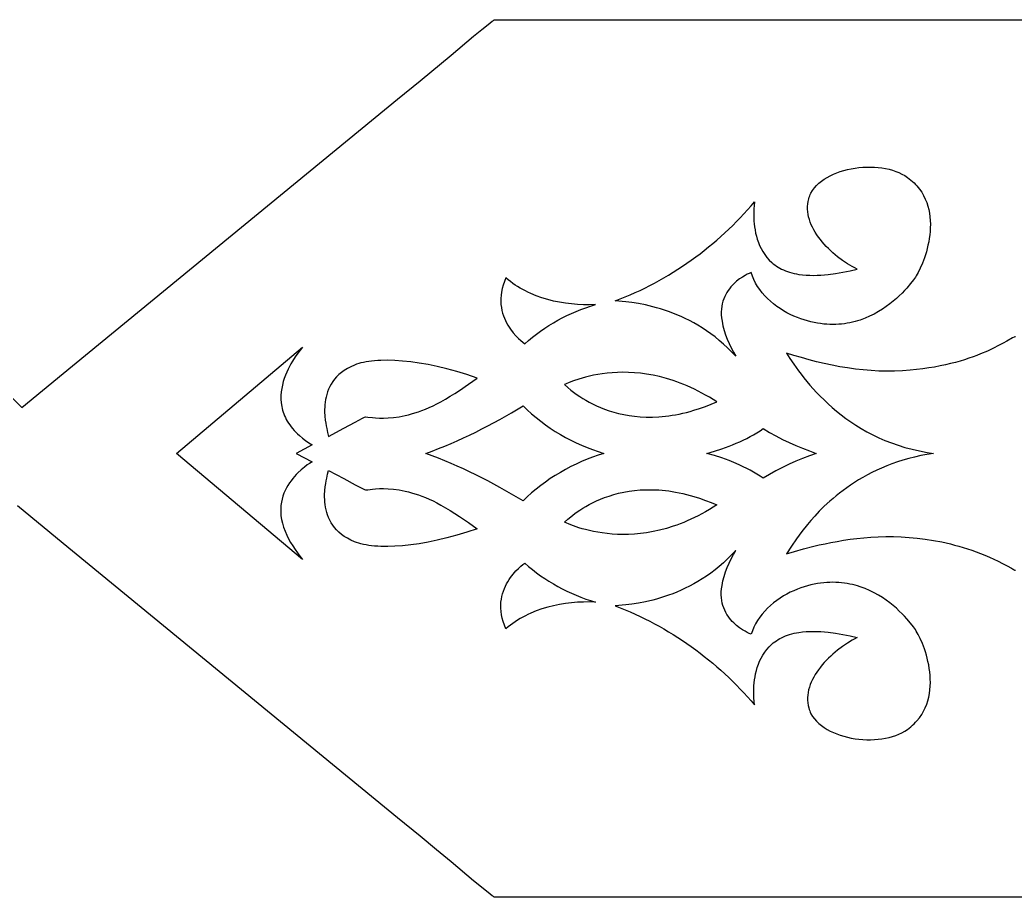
# Model space of a CAD drawing. Extents: x -191 to 191, y -50 to 50.
# Drawn here: x -95.3 to 0, y -42.4 to 41.6 of the extents above; entities that cross this region are included whole.
import ezdxf

# ---------------------------------------------------------------- set-up
doc = ezdxf.new("R2010")
doc.units = 0
doc.layers.add('LAYER_1', color=18, linetype='CONTINUOUS')

msp = doc.modelspace()

# ---------------------------------------------------------------- linework, layer by layer
at = {"layer": 'LAYER_1'}
for points in [[(-96.029, 5.363), (-95.127, 4.461), (-91.156, 7.719), (-59.143, 33.979), (-56.993, 35.743), (-54.021, 38.2), (-51.855, 40.009), (-51.069, 40.662), (-50.479, 41.144), (-50.082, 41.451), (-49.956, 41.538), (-49.877, 41.58), (0, 41.58), (49.877, 41.58)], [(0.041, 11.23), (0, 11.238), (-0.041, 11.23), (-0.098, 11.208), (-0.26, 11.125), (-0.782, 10.821), (-1.144, 10.615), (-1.577, 10.381), (-2.08, 10.127), (-2.656, 9.859), (-3.306, 9.584), (-3.659, 9.445), (-4.031, 9.308), (-4.423, 9.172), (-4.833, 9.038), (-5.263, 8.908), (-5.713, 8.782), (-6.183, 8.66), (-6.672, 8.545), (-7.182, 8.436), (-7.713, 8.334), (-8.263, 8.241), (-8.835, 8.157), (-9.427, 8.083), (-10.041, 8.02), (-10.787, 7.964), (-11.536, 7.935), (-12.286, 7.929), (-13.037, 7.948), (-13.789, 7.99), (-14.54, 8.053), (-15.291, 8.137), (-16.039, 8.241), (-16.786, 8.364), (-17.529, 8.505), (-18.27, 8.663), (-19.006, 8.837), (-19.737, 9.026), (-20.463, 9.23), (-21.182, 9.446), (-21.895, 9.675), (-21.564, 9.165), (-21.177, 8.592), (-20.729, 7.968), (-20.482, 7.64), (-20.22, 7.304), (-19.941, 6.96), (-19.646, 6.61), (-19.335, 6.255), (-19.007, 5.897), (-18.661, 5.538), (-18.298, 5.177), (-17.917, 4.818), (-17.518, 4.46), (-17.1, 4.106), (-16.664, 3.757), (-16.209, 3.415), (-15.734, 3.08), (-15.24, 2.754), (-14.727, 2.438), (-14.192, 2.134), (-13.638, 1.844), (-13.063, 1.567), (-12.466, 1.307), (-11.849, 1.064), (-11.209, 0.839), (-10.548, 0.635), (-9.864, 0.451), (-9.158, 0.291), (-8.43, 0.154), (-7.828, 0.062), (-8.443, -0.038), (-9.042, -0.155), (-9.624, -0.286), (-10.19, -0.432), (-10.74, -0.591), (-11.274, -0.763), (-11.792, -0.946), (-12.294, -1.141), (-12.781, -1.345), (-13.252, -1.558), (-13.707, -1.779), (-14.147, -2.008), (-14.572, -2.243), (-14.982, -2.484), (-15.377, -2.729), (-15.757, -2.978), (-16.122, -3.23), (-16.472, -3.484), (-16.808, -3.739), (-17.129, -3.994), (-17.436, -4.248), (-17.729, -4.501), (-18.272, -4.999), (-18.759, -5.48), (-19.192, -5.938), (-19.571, -6.364), (-19.896, -6.753), (-20.428, -7.429), (-20.937, -8.123), (-21.425, -8.832), (-21.895, -9.551), (-21.127, -9.329), (-20.252, -9.086), (-19.276, -8.835), (-18.751, -8.711), (-18.205, -8.59), (-17.636, -8.473), (-17.046, -8.363), (-16.435, -8.261), (-15.805, -8.169), (-15.156, -8.088), (-14.489, -8.02), (-13.805, -7.967), (-13.105, -7.931), (-12.389, -7.912), (-11.659, -7.913), (-10.914, -7.935), (-10.157, -7.98), (-9.387, -8.05), (-8.606, -8.147), (-7.814, -8.271), (-7.012, -8.425), (-6.201, -8.61), (-5.793, -8.715), (-5.382, -8.829), (-4.97, -8.951), (-4.555, -9.081), (-4.14, -9.221), (-3.722, -9.371), (-3.304, -9.529), (-2.883, -9.698), (-2.462, -9.876), (-2.039, -10.065), (-1.616, -10.263), (-1.191, -10.473), (-0.766, -10.693), (-0.34, -10.924), (-0.257, -10.98), (-0.177, -11.042), (-0.093, -11.093), (-0.048, -11.108), (0, -11.114), (0.048, -11.108)], [(49.877, -42.436), (0, -42.436), (-49.877, -42.436), (-49.956, -42.394), (-50.082, -42.307), (-50.479, -42), (-51.855, -40.865), (-54.021, -39.056), (-55.406, -37.907), (-56.993, -36.599), (-59.143, -34.835), (-91.156, -8.575), (-95.556, -4.966)]]:
    msp.add_lwpolyline(points, dxfattribs=at)
for points in [[(-38.29, 14.677), (-37.81, 14.859), (-37.333, 15.051), (-36.859, 15.251), (-36.388, 15.459), (-35.919, 15.676), (-35.454, 15.901), (-34.992, 16.134), (-34.534, 16.375), (-34.079, 16.624), (-33.629, 16.88), (-33.182, 17.144), (-32.739, 17.415), (-32.3, 17.693), (-31.866, 17.978), (-31.436, 18.271), (-31.011, 18.57), (-30.591, 18.875), (-30.175, 19.187), (-29.765, 19.506), (-29.36, 19.831), (-28.96, 20.161), (-28.566, 20.498), (-28.178, 20.84), (-27.795, 21.189), (-27.419, 21.542), (-27.048, 21.901), (-26.684, 22.265), (-26.326, 22.635), (-25.975, 23.009), (-25.631, 23.388), (-25.293, 23.771), (-24.963, 24.16), (-24.998, 23.815), (-25.021, 23.483), (-25.033, 23.067), (-25.025, 22.581), (-25.01, 22.317), (-24.986, 22.042), (-24.952, 21.758), (-24.906, 21.466), (-24.848, 21.169), (-24.776, 20.868), (-24.689, 20.566), (-24.585, 20.265), (-24.464, 19.966), (-24.324, 19.671), (-24.163, 19.383), (-23.981, 19.104), (-23.776, 18.835), (-23.547, 18.578), (-23.293, 18.336), (-23.156, 18.221), (-23.012, 18.11), (-22.862, 18.004), (-22.704, 17.903), (-22.539, 17.806), (-22.366, 17.716), (-22.186, 17.63), (-21.998, 17.551), (-21.802, 17.477), (-21.599, 17.41), (-21.387, 17.35), (-21.166, 17.296), (-20.937, 17.249), (-20.7, 17.21), (-20.353, 17.166), (-20.005, 17.136), (-19.656, 17.118), (-19.306, 17.112), (-18.955, 17.117), (-18.604, 17.133), (-18.252, 17.158), (-17.901, 17.192), (-17.2, 17.284), (-16.503, 17.404), (-15.811, 17.544), (-15.126, 17.699), (-15.358, 17.818), (-15.592, 17.947), (-16.063, 18.232), (-16.533, 18.55), (-16.995, 18.9), (-17.222, 19.085), (-17.444, 19.277), (-17.662, 19.476), (-17.874, 19.68), (-18.079, 19.89), (-18.278, 20.105), (-18.468, 20.324), (-18.65, 20.549), (-18.822, 20.777), (-18.985, 21.009), (-19.136, 21.244), (-19.276, 21.483), (-19.403, 21.724), (-19.517, 21.967), (-19.618, 22.212), (-19.703, 22.459), (-19.773, 22.707), (-19.827, 22.956), (-19.864, 23.205), (-19.883, 23.454), (-19.884, 23.703), (-19.866, 23.952), (-19.828, 24.199), (-19.768, 24.445), (-19.724, 24.587), (-19.672, 24.726), (-19.613, 24.862), (-19.547, 24.994), (-19.396, 25.249), (-19.219, 25.49), (-19.018, 25.719), (-18.795, 25.934), (-18.551, 26.135), (-18.289, 26.323), (-18.009, 26.498), (-17.712, 26.658), (-17.402, 26.805), (-17.078, 26.937), (-16.744, 27.056), (-16.399, 27.161), (-16.046, 27.251), (-15.687, 27.326), (-15.323, 27.388), (-14.955, 27.434), (-14.585, 27.466), (-14.215, 27.483), (-13.846, 27.486), (-13.479, 27.473), (-13.117, 27.445), (-12.761, 27.402), (-12.412, 27.344), (-12.072, 27.27), (-11.742, 27.18), (-11.425, 27.076), (-11.121, 26.955), (-10.832, 26.818), (-10.56, 26.666), (-10.307, 26.497), (-10.136, 26.369), (-9.973, 26.236), (-9.818, 26.101), (-9.671, 25.962), (-9.532, 25.82), (-9.4, 25.675), (-9.159, 25.377), (-8.947, 25.068), (-8.762, 24.75), (-8.603, 24.425), (-8.469, 24.092), (-8.358, 23.754), (-8.27, 23.412), (-8.203, 23.066), (-8.156, 22.718), (-8.127, 22.369), (-8.116, 22.02), (-8.12, 21.673), (-8.14, 21.328), (-8.173, 20.986), (-8.219, 20.65), (-8.276, 20.319), (-8.343, 19.995), (-8.418, 19.679), (-8.501, 19.373), (-8.59, 19.077), (-8.684, 18.793), (-8.882, 18.265), (-9.085, 17.796), (-9.283, 17.398), (-9.466, 17.078), (-9.554, 16.944), (-9.736, 16.688), (-10.011, 16.332), (-10.377, 15.9), (-10.593, 15.663), (-10.831, 15.415), (-11.091, 15.16), (-11.372, 14.901), (-11.675, 14.64), (-11.999, 14.38), (-12.344, 14.124), (-12.71, 13.875), (-13.096, 13.636), (-13.502, 13.41), (-13.929, 13.199), (-14.375, 13.007), (-14.84, 12.837), (-15.08, 12.761), (-15.325, 12.691), (-15.575, 12.628), (-15.829, 12.573), (-16.089, 12.524), (-16.352, 12.484), (-16.621, 12.452), (-16.894, 12.429), (-17.172, 12.414), (-17.454, 12.409), (-17.741, 12.414), (-18.033, 12.429), (-18.329, 12.454), (-18.629, 12.49), (-18.934, 12.537), (-19.243, 12.596), (-19.557, 12.667), (-19.875, 12.75), (-20.198, 12.845), (-20.524, 12.954), (-20.855, 13.075), (-21.191, 13.211), (-21.528, 13.363), (-21.862, 13.533), (-22.19, 13.72), (-22.513, 13.924), (-22.827, 14.143), (-23.131, 14.378), (-23.424, 14.626), (-23.704, 14.888), (-23.97, 15.163), (-24.219, 15.45), (-24.45, 15.749), (-24.661, 16.058), (-24.852, 16.377), (-25.019, 16.705), (-25.163, 17.042), (-25.28, 17.386), (-25.472, 17.304), (-25.649, 17.219), (-25.867, 17.102), (-26.117, 16.953), (-26.388, 16.77), (-26.67, 16.551), (-26.812, 16.428), (-26.953, 16.295), (-27.092, 16.152), (-27.228, 16), (-27.359, 15.837), (-27.484, 15.664), (-27.602, 15.481), (-27.711, 15.287), (-27.811, 15.082), (-27.9, 14.866), (-27.977, 14.639), (-28.04, 14.401), (-28.089, 14.151), (-28.122, 13.889), (-28.138, 13.615), (-28.136, 13.329), (-28.113, 13.031), (-28.07, 12.72), (-27.981, 12.279), (-27.864, 11.844), (-27.722, 11.415), (-27.56, 10.992), (-27.38, 10.575), (-27.184, 10.164), (-26.977, 9.76), (-26.761, 9.362), (-27.147, 9.775), (-27.539, 10.166), (-27.935, 10.535), (-28.335, 10.883), (-28.738, 11.21), (-29.144, 11.518), (-29.552, 11.807), (-29.961, 12.077), (-30.37, 12.329), (-30.779, 12.564), (-31.187, 12.783), (-31.593, 12.985), (-31.997, 13.172), (-32.397, 13.345), (-32.794, 13.504), (-33.187, 13.649), (-33.574, 13.781), (-33.956, 13.902), (-34.33, 14.011), (-34.698, 14.109), (-35.409, 14.275), (-36.082, 14.406), (-36.712, 14.507), (-37.294, 14.582)], [(-48.761, 16.865), (-48.909, 16.515), (-49.03, 16.174), (-49.123, 15.84), (-49.191, 15.516), (-49.235, 15.2), (-49.256, 14.893), (-49.257, 14.596), (-49.238, 14.307), (-49.202, 14.028), (-49.149, 13.759), (-49.082, 13.499), (-49.002, 13.249), (-48.909, 13.009), (-48.807, 12.779), (-48.696, 12.56), (-48.578, 12.351), (-48.454, 12.152), (-48.326, 11.965), (-48.064, 11.623), (-47.805, 11.326), (-47.559, 11.075), (-47.34, 10.872), (-47.159, 10.718), (-46.963, 10.56), (-46.601, 10.881), (-46.229, 11.19), (-45.846, 11.488), (-45.453, 11.774), (-45.051, 12.05), (-44.641, 12.314), (-44.222, 12.567), (-43.796, 12.808), (-43.363, 13.038), (-42.923, 13.255), (-42.479, 13.461), (-42.029, 13.656), (-41.575, 13.838), (-41.117, 14.008), (-40.657, 14.166), (-40.193, 14.312), (-40.756, 14.295), (-41.326, 14.3), (-41.901, 14.325), (-42.477, 14.373), (-43.054, 14.444), (-43.629, 14.538), (-44.2, 14.655), (-44.763, 14.797), (-45.318, 14.963), (-45.861, 15.155), (-46.392, 15.372), (-46.651, 15.491), (-46.906, 15.616), (-47.156, 15.748), (-47.402, 15.887), (-47.643, 16.032), (-47.878, 16.185), (-48.108, 16.344), (-48.332, 16.511), (-48.55, 16.684)], [(-68.857, 0.062), (-67.323, -0.746), (-67.564, -0.897), (-67.786, -1.05), (-68.057, -1.252), (-68.362, -1.505), (-68.688, -1.806), (-68.854, -1.975), (-69.02, -2.156), (-69.184, -2.349), (-69.344, -2.553), (-69.498, -2.77), (-69.645, -2.999), (-69.782, -3.239), (-69.909, -3.491), (-70.022, -3.754), (-70.121, -4.029), (-70.204, -4.315), (-70.268, -4.613), (-70.312, -4.922), (-70.335, -5.242), (-70.334, -5.573), (-70.308, -5.915), (-70.254, -6.269), (-70.172, -6.633), (-70.058, -7.008), (-69.913, -7.394), (-69.751, -7.757), (-69.574, -8.113), (-69.381, -8.462), (-69.175, -8.804), (-68.958, -9.14), (-68.731, -9.469), (-68.497, -9.793), (-68.257, -10.112), (-80.321, 0.062), (-68.257, 10.235), (-68.486, 9.952), (-68.697, 9.674), (-68.948, 9.316), (-69.221, 8.885), (-69.36, 8.646), (-69.498, 8.392), (-69.632, 8.123), (-69.761, 7.842), (-69.882, 7.549), (-69.993, 7.246), (-70.091, 6.932), (-70.174, 6.61), (-70.24, 6.28), (-70.288, 5.944), (-70.313, 5.602), (-70.315, 5.255), (-70.291, 4.905), (-70.239, 4.552), (-70.201, 4.375), (-70.156, 4.197), (-70.103, 4.02), (-70.041, 3.842), (-69.97, 3.665), (-69.89, 3.488), (-69.801, 3.311), (-69.702, 3.135), (-69.594, 2.96), (-69.475, 2.785), (-69.346, 2.611), (-69.206, 2.438), (-69.055, 2.266), (-68.893, 2.096), (-68.719, 1.927), (-68.534, 1.76), (-68.245, 1.52), (-67.945, 1.293), (-67.637, 1.077), (-67.323, 0.869)], [(-65.759, 1.692), (-64.273, 2.482), (-63.189, 3.064), (-62.501, 3.429), (-62.304, 3.525), (-62.206, 3.563), (-61.993, 3.543), (-61.547, 3.486), (-61.243, 3.459), (-60.887, 3.441), (-60.482, 3.437), (-60.03, 3.453), (-59.533, 3.495), (-58.994, 3.569), (-58.709, 3.62), (-58.415, 3.681), (-58.111, 3.752), (-57.797, 3.836), (-57.475, 3.932), (-57.144, 4.041), (-56.804, 4.163), (-56.457, 4.301), (-56.101, 4.453), (-55.738, 4.622), (-55.368, 4.807), (-54.99, 5.01), (-54.539, 5.267), (-54.094, 5.535), (-53.654, 5.811), (-53.219, 6.095), (-52.359, 6.679), (-51.511, 7.278), (-52.509, 7.611), (-53.481, 7.904), (-54.425, 8.16), (-55.339, 8.379), (-56.221, 8.562), (-57.07, 8.711), (-57.883, 8.826), (-58.658, 8.908), (-59.394, 8.959), (-60.088, 8.979), (-60.739, 8.97), (-61.047, 8.955), (-61.344, 8.933), (-61.629, 8.904), (-61.901, 8.869), (-62.162, 8.827), (-62.41, 8.778), (-62.645, 8.724), (-62.867, 8.663), (-63.076, 8.596), (-63.271, 8.523), (-63.625, 8.367), (-63.95, 8.197), (-64.247, 8.013), (-64.517, 7.817), (-64.761, 7.61), (-64.981, 7.393), (-65.177, 7.168), (-65.351, 6.936), (-65.504, 6.698), (-65.636, 6.455), (-65.751, 6.209), (-65.847, 5.96), (-65.927, 5.711), (-65.992, 5.461), (-66.044, 5.214), (-66.082, 4.969), (-66.108, 4.728), (-66.124, 4.492), (-66.131, 4.263), (-66.13, 4.041), (-66.107, 3.626), (-66.067, 3.257), (-66.017, 2.943), (-65.968, 2.696), (-65.909, 2.436), (-65.839, 2.063)], [(-43.155, 6.652), (-42.847, 6.373), (-42.552, 6.125), (-42.165, 5.827), (-41.937, 5.665), (-41.687, 5.495), (-41.414, 5.321), (-41.119, 5.145), (-40.801, 4.968), (-40.462, 4.793), (-40.101, 4.621), (-39.718, 4.455), (-39.314, 4.296), (-38.888, 4.147), (-38.442, 4.009), (-37.974, 3.885), (-37.485, 3.776), (-36.976, 3.685), (-36.446, 3.614), (-35.896, 3.564), (-35.325, 3.538), (-34.735, 3.538), (-34.124, 3.565), (-33.494, 3.622), (-33.171, 3.662), (-32.844, 3.71), (-32.512, 3.767), (-32.175, 3.832), (-31.833, 3.907), (-31.486, 3.99), (-31.135, 4.083), (-30.778, 4.186), (-30.216, 4.364), (-29.659, 4.558), (-29.106, 4.766), (-28.559, 4.985), (-28.921, 5.217), (-29.281, 5.437), (-29.639, 5.645), (-29.995, 5.842), (-30.348, 6.028), (-30.699, 6.203), (-31.047, 6.367), (-31.392, 6.521), (-31.735, 6.665), (-32.074, 6.799), (-32.411, 6.924), (-32.745, 7.039), (-33.402, 7.242), (-34.045, 7.412), (-34.673, 7.549), (-35.286, 7.656), (-35.883, 7.736), (-36.462, 7.789), (-37.024, 7.819), (-37.566, 7.828), (-38.089, 7.816), (-38.592, 7.788), (-39.073, 7.744), (-39.532, 7.686), (-39.967, 7.618), (-40.379, 7.54), (-40.767, 7.455), (-41.128, 7.365), (-41.463, 7.273), (-41.771, 7.179), (-42.302, 6.998), (-42.715, 6.839), (-43.001, 6.718)], [(-56.429, 0.062), (-55.821, 0.286), (-55.216, 0.52), (-54.614, 0.763), (-54.016, 1.015), (-53.422, 1.276), (-52.831, 1.545), (-52.243, 1.822), (-51.66, 2.107), (-51.08, 2.399), (-50.503, 2.698), (-49.361, 3.315), (-48.234, 3.957), (-47.121, 4.62), (-46.721, 4.23), (-46.305, 3.853), (-45.876, 3.489), (-45.434, 3.139), (-44.979, 2.802), (-44.513, 2.48), (-44.036, 2.171), (-43.549, 1.877), (-43.054, 1.597), (-42.55, 1.332), (-42.039, 1.082), (-41.521, 0.846), (-40.997, 0.627), (-40.469, 0.423), (-39.936, 0.234), (-39.4, 0.062), (-39.936, -0.111), (-40.469, -0.299), (-40.997, -0.503), (-41.521, -0.723), (-42.039, -0.958), (-42.55, -1.208), (-43.054, -1.474), (-43.549, -1.753), (-44.036, -2.048), (-44.513, -2.356), (-44.979, -2.679), (-45.434, -3.016), (-45.876, -3.366), (-46.305, -3.73), (-46.721, -4.107), (-47.121, -4.497), (-48.234, -3.834), (-49.361, -3.192), (-50.503, -2.574), (-51.08, -2.275), (-51.66, -1.983), (-52.243, -1.699), (-52.831, -1.422), (-53.422, -1.153), (-54.016, -0.892), (-54.614, -0.64), (-55.216, -0.397), (-55.821, -0.163)], [(-29.511, 0.062), (-28.799, 0.261), (-28.094, 0.488), (-27.397, 0.742), (-27.053, 0.88), (-26.711, 1.025), (-26.373, 1.176), (-26.038, 1.334), (-25.706, 1.5), (-25.379, 1.672), (-25.056, 1.852), (-24.738, 2.038), (-24.425, 2.232), (-24.117, 2.432), (-23.518, 2.07), (-22.906, 1.728), (-22.283, 1.405), (-21.65, 1.102), (-21.007, 0.816), (-20.357, 0.548), (-19.701, 0.297), (-19.04, 0.062), (-19.701, -0.174), (-20.357, -0.425), (-21.007, -0.693), (-21.65, -0.978), (-22.283, -1.282), (-22.906, -1.604), (-23.518, -1.946), (-24.117, -2.309), (-24.425, -2.108), (-24.738, -1.915), (-25.056, -1.728), (-25.379, -1.549), (-25.706, -1.377), (-26.038, -1.211), (-26.373, -1.053), (-26.711, -0.901), (-27.397, -0.619), (-28.094, -0.365), (-28.799, -0.138)], [(-65.759, -1.569), (-64.273, -2.358), (-63.189, -2.941), (-62.501, -3.306), (-62.304, -3.402), (-62.206, -3.439), (-61.993, -3.419), (-61.547, -3.363), (-61.243, -3.336), (-60.887, -3.317), (-60.482, -3.313), (-60.03, -3.329), (-59.533, -3.371), (-58.994, -3.445), (-58.709, -3.496), (-58.415, -3.557), (-58.111, -3.629), (-57.797, -3.712), (-57.475, -3.808), (-57.144, -3.917), (-56.804, -4.04), (-56.457, -4.177), (-56.101, -4.33), (-55.738, -4.498), (-55.368, -4.684), (-54.99, -4.886), (-54.539, -5.144), (-54.094, -5.412), (-53.654, -5.688), (-53.219, -5.971), (-52.359, -6.556), (-51.511, -7.154), (-52.509, -7.487), (-53.481, -7.781), (-54.425, -8.037), (-55.339, -8.256), (-56.221, -8.439), (-57.07, -8.588), (-57.883, -8.702), (-58.658, -8.785), (-59.394, -8.835), (-60.088, -8.856), (-60.739, -8.847), (-61.047, -8.832), (-61.344, -8.81), (-61.629, -8.781), (-61.901, -8.745), (-62.162, -8.703), (-62.41, -8.655), (-62.645, -8.6), (-62.867, -8.539), (-63.076, -8.473), (-63.271, -8.4), (-63.625, -8.244), (-63.95, -8.074), (-64.247, -7.89), (-64.517, -7.694), (-64.761, -7.487), (-64.981, -7.27), (-65.177, -7.045), (-65.351, -6.813), (-65.504, -6.575), (-65.636, -6.332), (-65.751, -6.085), (-65.847, -5.837), (-65.927, -5.587), (-65.992, -5.338), (-66.044, -5.09), (-66.082, -4.845), (-66.108, -4.604), (-66.124, -4.369), (-66.131, -4.139), (-66.13, -3.918), (-66.107, -3.503), (-66.067, -3.134), (-66.017, -2.82), (-65.968, -2.572), (-65.909, -2.313), (-65.839, -1.94)], [(-43.155, -6.529), (-42.847, -6.249), (-42.552, -6.002), (-42.165, -5.704), (-41.937, -5.541), (-41.687, -5.372), (-41.414, -5.198), (-41.119, -5.022), (-40.801, -4.845), (-40.462, -4.67), (-40.101, -4.498), (-39.718, -4.331), (-39.314, -4.172), (-38.888, -4.023), (-38.442, -3.886), (-37.974, -3.761), (-37.485, -3.653), (-36.976, -3.562), (-36.446, -3.491), (-35.896, -3.441), (-35.325, -3.415), (-34.735, -3.414), (-34.124, -3.441), (-33.494, -3.498), (-33.171, -3.539), (-32.844, -3.587), (-32.512, -3.644), (-32.175, -3.709), (-31.833, -3.784), (-31.486, -3.867), (-31.135, -3.96), (-30.778, -4.063), (-30.216, -4.241), (-29.659, -4.435), (-29.106, -4.643), (-28.559, -4.862), (-28.921, -5.094), (-29.281, -5.314), (-29.639, -5.522), (-29.995, -5.719), (-30.348, -5.905), (-30.699, -6.08), (-31.047, -6.244), (-31.392, -6.398), (-31.735, -6.542), (-32.074, -6.676), (-32.411, -6.8), (-32.745, -6.916), (-33.402, -7.119), (-34.045, -7.288), (-34.673, -7.426), (-35.286, -7.533), (-35.883, -7.612), (-36.462, -7.666), (-37.024, -7.696), (-37.566, -7.704), (-38.089, -7.693), (-38.592, -7.664), (-39.073, -7.62), (-39.532, -7.563), (-39.967, -7.494), (-40.379, -7.417), (-40.767, -7.332), (-41.128, -7.242), (-41.463, -7.149), (-41.771, -7.056), (-42.302, -6.875), (-42.715, -6.716), (-43.001, -6.595)], [(-38.29, -14.553), (-37.81, -14.736), (-37.333, -14.927), (-36.859, -15.127), (-36.388, -15.336), (-35.919, -15.553), (-35.454, -15.778), (-34.992, -16.011), (-34.534, -16.252), (-34.079, -16.5), (-33.629, -16.757), (-33.182, -17.02), (-32.739, -17.291), (-32.3, -17.57), (-31.866, -17.855), (-31.436, -18.147), (-31.011, -18.446), (-30.591, -18.752), (-30.175, -19.064), (-29.765, -19.383), (-29.36, -19.707), (-28.96, -20.038), (-28.566, -20.375), (-28.178, -20.717), (-27.795, -21.065), (-27.419, -21.419), (-27.048, -21.778), (-26.684, -22.142), (-26.326, -22.511), (-25.975, -22.885), (-25.631, -23.264), (-25.293, -23.648), (-24.963, -24.036), (-24.998, -23.691), (-25.021, -23.36), (-25.033, -22.943), (-25.025, -22.458), (-25.01, -22.194), (-24.986, -21.919), (-24.952, -21.635), (-24.906, -21.343), (-24.848, -21.046), (-24.776, -20.745), (-24.689, -20.443), (-24.585, -20.141), (-24.464, -19.842), (-24.324, -19.548), (-24.163, -19.26), (-23.981, -18.981), (-23.776, -18.711), (-23.547, -18.455), (-23.293, -18.213), (-23.156, -18.098), (-23.012, -17.987), (-22.862, -17.881), (-22.704, -17.779), (-22.539, -17.683), (-22.366, -17.592), (-22.186, -17.507), (-21.998, -17.427), (-21.802, -17.354), (-21.599, -17.287), (-21.387, -17.226), (-21.166, -17.173), (-20.937, -17.126), (-20.7, -17.087), (-20.353, -17.043), (-20.005, -17.012), (-19.656, -16.995), (-19.306, -16.989), (-18.955, -16.994), (-18.604, -17.009), (-18.252, -17.035), (-17.901, -17.069), (-17.2, -17.161), (-16.503, -17.28), (-15.811, -17.42), (-15.126, -17.575), (-15.358, -17.695), (-15.592, -17.824), (-16.063, -18.108), (-16.533, -18.427), (-16.995, -18.777), (-17.222, -18.962), (-17.444, -19.154), (-17.662, -19.352), (-17.874, -19.557), (-18.079, -19.766), (-18.278, -19.981), (-18.468, -20.201), (-18.65, -20.425), (-18.822, -20.654), (-18.985, -20.886), (-19.136, -21.121), (-19.276, -21.359), (-19.403, -21.6), (-19.517, -21.844), (-19.618, -22.089), (-19.703, -22.336), (-19.773, -22.584), (-19.827, -22.832), (-19.864, -23.082), (-19.883, -23.331), (-19.884, -23.58), (-19.866, -23.828), (-19.828, -24.076), (-19.768, -24.322), (-19.724, -24.464), (-19.672, -24.603), (-19.613, -24.738), (-19.547, -24.87), (-19.396, -25.125), (-19.219, -25.367), (-19.018, -25.595), (-18.795, -25.81), (-18.551, -26.012), (-18.289, -26.2), (-18.009, -26.374), (-17.712, -26.535), (-17.402, -26.681), (-17.078, -26.814), (-16.744, -26.933), (-16.399, -27.037), (-16.046, -27.127), (-15.687, -27.203), (-15.323, -27.264), (-14.955, -27.311), (-14.585, -27.343), (-14.215, -27.36), (-13.846, -27.362), (-13.479, -27.35), (-13.117, -27.322), (-12.761, -27.279), (-12.412, -27.22), (-12.072, -27.146), (-11.742, -27.057), (-11.425, -26.952), (-11.121, -26.831), (-10.832, -26.695), (-10.56, -26.542), (-10.307, -26.374), (-10.136, -26.245), (-9.973, -26.113), (-9.818, -25.978), (-9.671, -25.839), (-9.532, -25.697), (-9.4, -25.552), (-9.159, -25.253), (-8.947, -24.945), (-8.762, -24.627), (-8.603, -24.301), (-8.469, -23.969), (-8.358, -23.631), (-8.27, -23.289), (-8.203, -22.943), (-8.156, -22.595), (-8.127, -22.246), (-8.116, -21.897), (-8.12, -21.55), (-8.14, -21.204), (-8.173, -20.863), (-8.219, -20.526), (-8.276, -20.195), (-8.343, -19.872), (-8.418, -19.556), (-8.501, -19.25), (-8.59, -18.954), (-8.684, -18.67), (-8.882, -18.141), (-9.085, -17.673), (-9.283, -17.274), (-9.466, -16.955), (-9.554, -16.821), (-9.736, -16.564), (-10.011, -16.209), (-10.377, -15.777), (-10.593, -15.54), (-10.831, -15.292), (-11.091, -15.037), (-11.372, -14.777), (-11.675, -14.516), (-11.999, -14.256), (-12.344, -14), (-12.71, -13.751), (-13.096, -13.512), (-13.502, -13.286), (-13.929, -13.076), (-14.375, -12.884), (-14.84, -12.714), (-15.08, -12.638), (-15.325, -12.568), (-15.575, -12.505), (-15.829, -12.449), (-16.089, -12.401), (-16.352, -12.361), (-16.621, -12.329), (-16.894, -12.306), (-17.172, -12.291), (-17.454, -12.286), (-17.741, -12.291), (-18.033, -12.306), (-18.329, -12.331), (-18.629, -12.367), (-18.934, -12.414), (-19.243, -12.473), (-19.557, -12.543), (-19.875, -12.626), (-20.198, -12.722), (-20.524, -12.83), (-20.855, -12.952), (-21.191, -13.088), (-21.528, -13.24), (-21.862, -13.41), (-22.19, -13.597), (-22.513, -13.8), (-22.827, -14.02), (-23.131, -14.254), (-23.424, -14.503), (-23.704, -14.765), (-23.97, -15.04), (-24.219, -15.327), (-24.45, -15.626), (-24.661, -15.935), (-24.852, -16.254), (-25.019, -16.582), (-25.163, -16.918), (-25.28, -17.263), (-25.472, -17.18), (-25.649, -17.095), (-25.867, -16.979), (-26.117, -16.83), (-26.388, -16.647), (-26.67, -16.428), (-26.812, -16.304), (-26.953, -16.171), (-27.092, -16.029), (-27.228, -15.876), (-27.359, -15.714), (-27.484, -15.541), (-27.602, -15.358), (-27.711, -15.164), (-27.811, -14.959), (-27.9, -14.743), (-27.977, -14.516), (-28.04, -14.278), (-28.089, -14.028), (-28.122, -13.766), (-28.138, -13.492), (-28.136, -13.206), (-28.113, -12.908), (-28.07, -12.597), (-27.981, -12.156), (-27.864, -11.721), (-27.722, -11.292), (-27.56, -10.868), (-27.38, -10.451), (-27.184, -10.041), (-26.977, -9.636), (-26.761, -9.239), (-27.147, -9.652), (-27.539, -10.042), (-27.935, -10.411), (-28.335, -10.759), (-28.738, -11.087), (-29.144, -11.395), (-29.552, -11.683), (-29.961, -11.954), (-30.37, -12.206), (-30.779, -12.441), (-31.187, -12.659), (-31.593, -12.862), (-31.997, -13.049), (-32.397, -13.222), (-32.794, -13.38), (-33.187, -13.526), (-33.574, -13.658), (-33.956, -13.778), (-34.33, -13.887), (-34.698, -13.986), (-35.409, -14.152), (-36.082, -14.283), (-36.712, -14.383), (-37.294, -14.458)], [(-48.761, -16.742), (-48.909, -16.392), (-49.03, -16.05), (-49.123, -15.717), (-49.191, -15.393), (-49.235, -15.077), (-49.256, -14.77), (-49.257, -14.472), (-49.238, -14.184), (-49.202, -13.905), (-49.149, -13.635), (-49.082, -13.375), (-49.002, -13.125), (-48.909, -12.886), (-48.807, -12.656), (-48.696, -12.436), (-48.578, -12.227), (-48.454, -12.029), (-48.326, -11.841), (-48.064, -11.499), (-47.805, -11.202), (-47.559, -10.952), (-47.34, -10.749), (-47.159, -10.594), (-46.963, -10.437), (-46.601, -10.757), (-46.229, -11.066), (-45.846, -11.364), (-45.453, -11.651), (-45.051, -11.927), (-44.641, -12.191), (-44.222, -12.444), (-43.796, -12.685), (-43.363, -12.914), (-42.923, -13.132), (-42.479, -13.338), (-42.029, -13.532), (-41.575, -13.714), (-41.117, -13.885), (-40.657, -14.043), (-40.193, -14.189), (-40.756, -14.172), (-41.326, -14.176), (-41.901, -14.202), (-42.477, -14.25), (-43.054, -14.321), (-43.629, -14.414), (-44.2, -14.532), (-44.763, -14.673), (-45.318, -14.84), (-45.861, -15.031), (-46.392, -15.249), (-46.651, -15.367), (-46.906, -15.493), (-47.156, -15.625), (-47.402, -15.763), (-47.643, -15.909), (-47.878, -16.061), (-48.108, -16.221), (-48.332, -16.387), (-48.55, -16.561)]]:
    msp.add_lwpolyline(points, close=True, dxfattribs=at)

doc.saveas('drawing.dxf')
